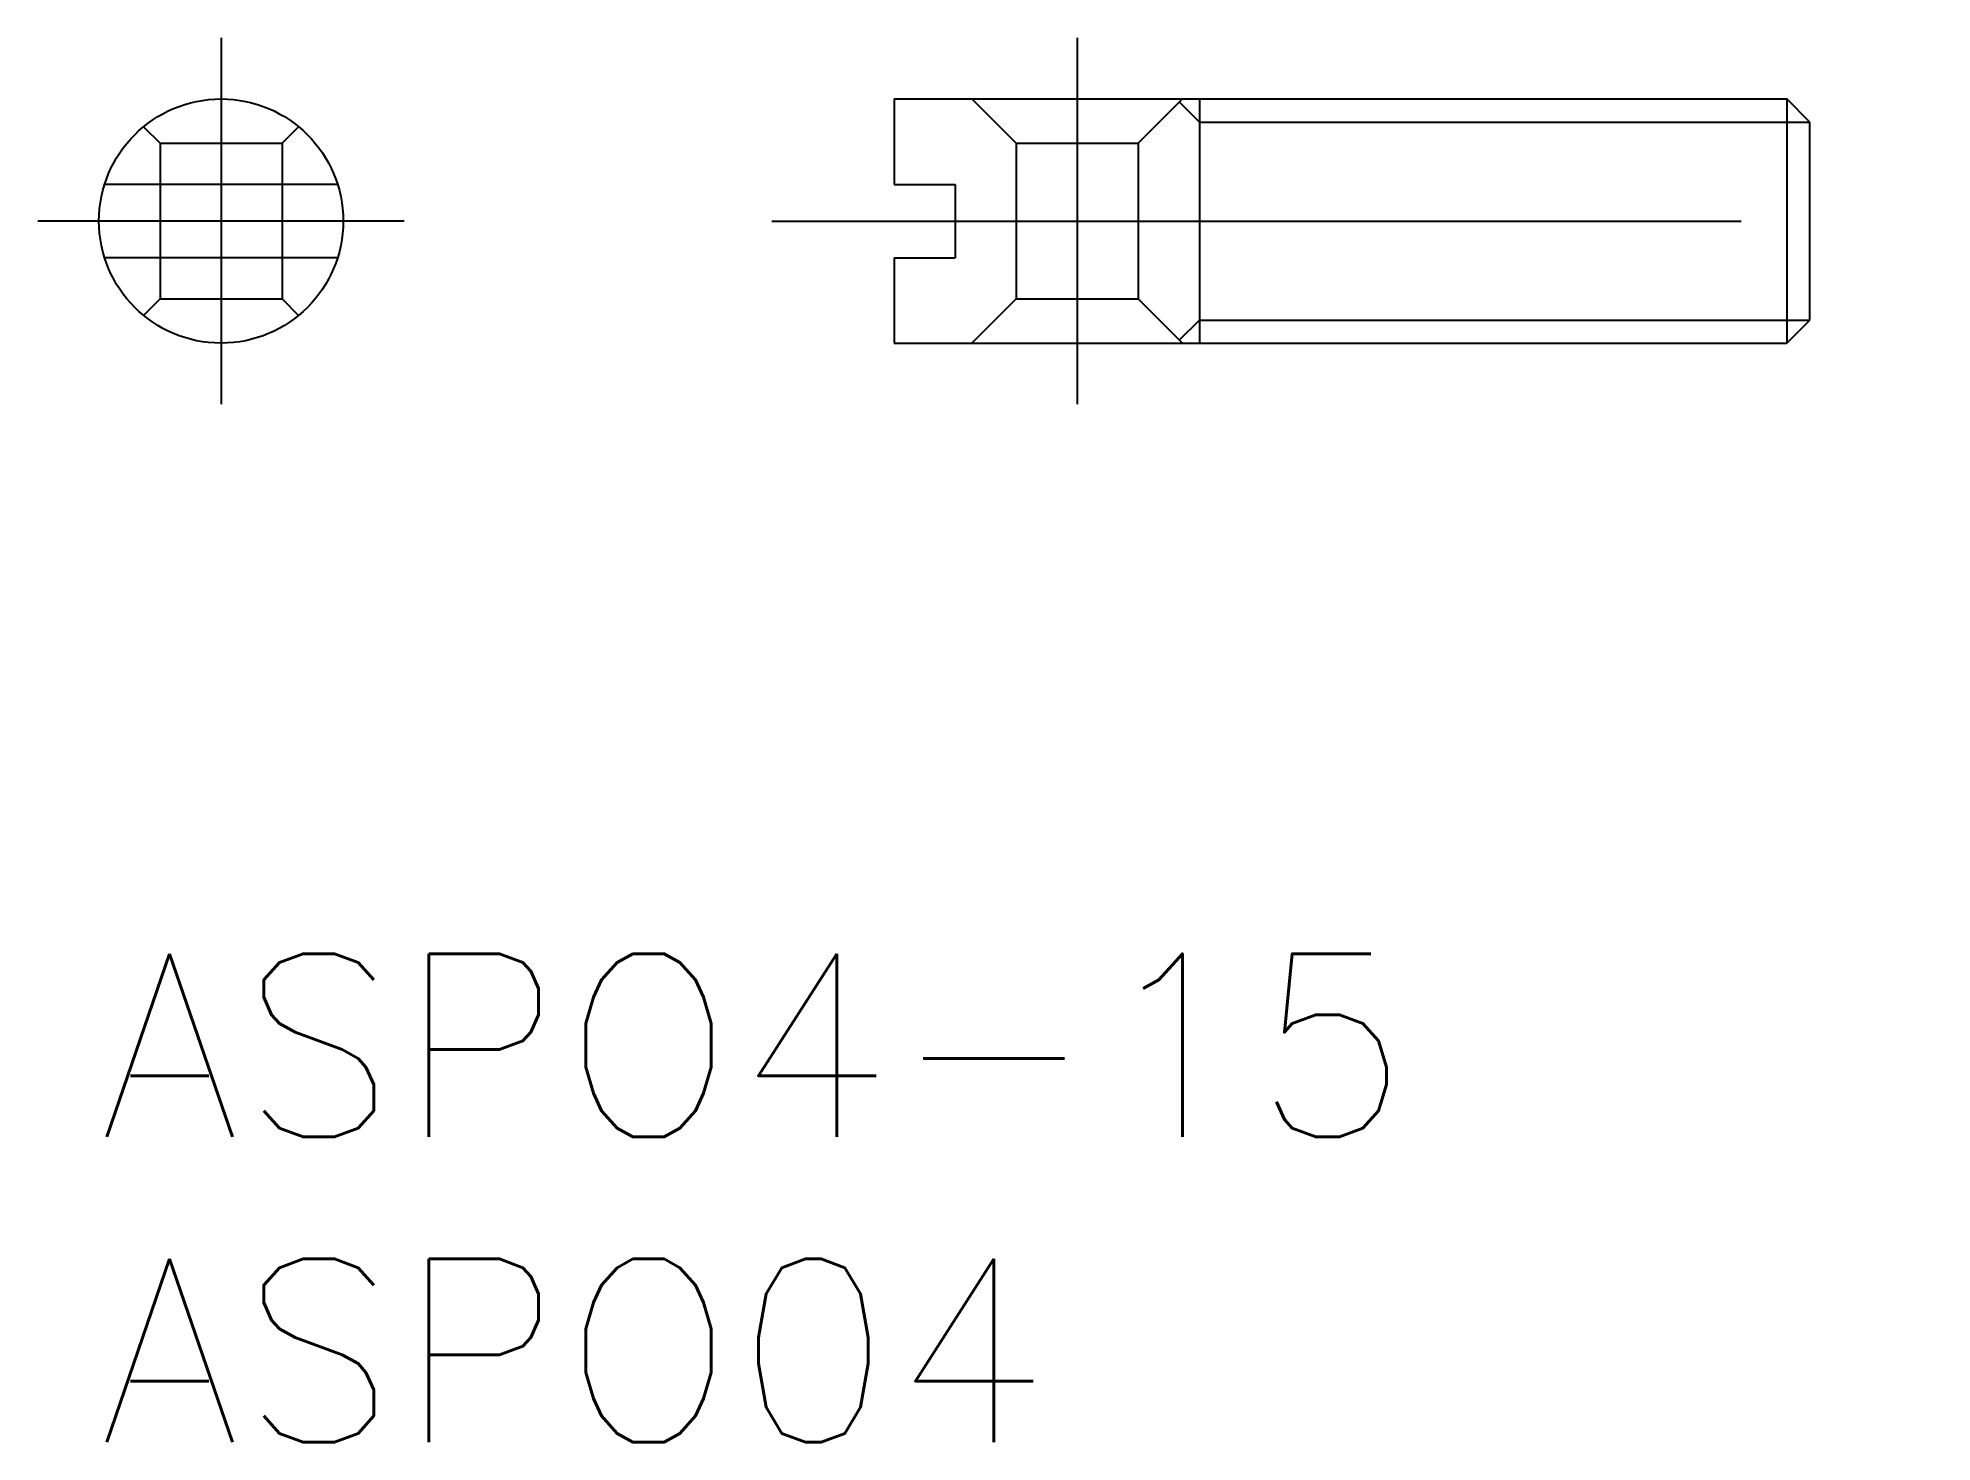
# Model space of a CAD drawing. Extents: x -1 to 30, y -8 to 15.
import ezdxf

# ---------------------------------------------------------------- set-up
doc = ezdxf.new("R2010")
doc.units = 0
doc.header["$LTSCALE"] = 0.5
doc.linetypes.add('CENTER', pattern=[50.8, 31.75, -6.35, 6.35, -6.35])
doc.linetypes.add('DASHED', pattern=[19.05, 12.7, -6.35])
for name, color, linetype in [('MSM_CENTER', 1, 'CENTER'), ('MSM_CONTINUOUS', 7, 'CONTINUOUS'), ('MSM_DASHED', 4, 'DASHED'), ('MSM_NARROW', 5, 'CONTINUOUS'), ('MSM_PART_NUMBER', 7, 'CONTINUOUS')]:
    doc.layers.add(name, color=color, linetype=linetype)
doc.styles.get("Standard").update_dxf_attribs({"font": 'txt.shx', "height": 1, "bigfont": 'bigfont.shx'})

# ---------------------------------------------------------------- blocks, each defined once
blk = doc.blocks.new('*U2')
at = {"layer": 'MSM_PART_NUMBER'}
blk.add_text('ASPO4-15', height=3, dxfattribs=at).set_placement((0, -3))
blk = doc.blocks.new('*U3')
at = {"layer": 'MSM_PART_NUMBER'}
blk.add_text('ASPO04', height=3, dxfattribs=at).set_placement((0, -8))

msp = doc.modelspace()

# ---------------------------------------------------------------- linework, layer by layer
at = {"layer": 'MSM_CENTER'}
for p, q in [((2, 15), (2, 9)), ((16.021, 15), (16.021, 9)), ((5, 12), (-1, 12)), ((11.021, 12), (30.021, 12))]:
    msp.add_line(p, q, dxfattribs=at)
at = {"layer": 'MSM_CONTINUOUS'}
for p, q in [((13.021, 14), (13.021, 12.6)), ((13.021, 14), (27.642, 14)), ((18.021, 14), (18.021, 10)), ((28.021, 13.621), (27.642, 14)), ((27.642, 14), (27.642, 10)), ((28.021, 10.379), (28.021, 13.621)), ((3.908, 12.6), (0.092, 12.6)), ((13.021, 12.6), (14.021, 12.6)), ((14.021, 12.6), (14.021, 11.4)), ((3.908, 11.4), (0.092, 11.4)), ((13.021, 11.4), (14.021, 11.4)), ((13.021, 11.4), (13.021, 10)), ((27.642, 10), (28.021, 10.379)), ((13.021, 10), (27.642, 10))]:
    msp.add_line(p, q, dxfattribs=at)
msp.add_circle((2, 12), 2, dxfattribs=at)
at = {"layer": 'MSM_DASHED'}
for p, q in [((14.297, 14), (15.021, 13.276)), ((17.021, 13.276), (17.746, 14)), ((0.73, 13.545), (1, 13.276)), ((3, 13.276), (3.27, 13.545)), ((1, 13.276), (3, 13.276)), ((1, 13.276), (1, 10.724)), ((3, 13.276), (3, 10.724)), ((15.021, 13.276), (17.021, 13.276)), ((15.021, 13.276), (15.021, 10.724)), ((17.021, 13.276), (17.021, 10.724)), ((0.73, 10.455), (1, 10.724)), ((1, 10.724), (3, 10.724)), ((3, 10.724), (3.27, 10.455)), ((14.297, 10), (15.021, 10.724)), ((15.021, 10.724), (17.021, 10.724)), ((17.021, 10.724), (17.746, 10))]:
    msp.add_line(p, q, dxfattribs=at)
at = {"layer": 'MSM_NARROW'}
for p, q in [((17.694, 13.948), (18.021, 13.621)), ((18.021, 13.621), (28.021, 13.621)), ((17.694, 10.052), (18.021, 10.379)), ((18.021, 10.379), (28.021, 10.379))]:
    msp.add_line(p, q, dxfattribs=at)

# ---------------------------------------------------------------- block references
at = {"layer": 'MSM_CONTINUOUS'}
for name in ['*U2', '*U3']:
    msp.add_blockref(name, (0, 0), dxfattribs=at)

doc.saveas('drawing.dxf')
